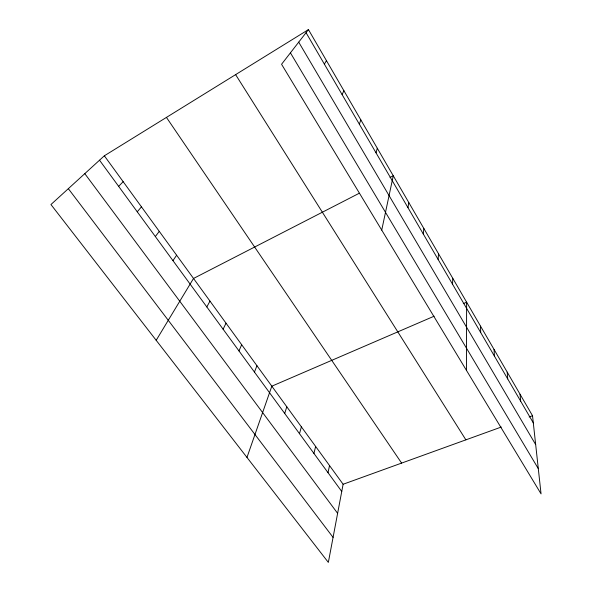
<?xml version="1.0" encoding="UTF-8"?>
<svg xmlns="http://www.w3.org/2000/svg" width="592" height="592" viewBox="0 0 592 592"><rect width="100%" height="100%" fill="white"/><g stroke="black" fill="none" stroke-linecap="round" stroke-linejoin="round"><path stroke-width="0.89" d="M466.444 370.355L466.629 302.194L463.277 303.637M452.562 284.241L452.762 278.292M438.117 259.437L438.509 253.731M423.258 233.921L423.85 228.475M407.969 207.674L408.776 202.501M104.347 155.8L343.116 484.256L328.345 562.4L50.949 204.543L104.347 155.8L308.439 29.6L532.526 415.739L541.051 493.869L281.563 64.269L308.439 29.6M381.729 230.11L393.266 175.772L390.032 177.43M328.005 472.682L329.537 465.578M313.93 453.428L315.632 446.457M299.5 433.692L301.387 426.854M376.024 152.817L377.296 148.259M284.708 413.468L286.787 406.771M246.975 457.431L271.824 386.184L434.136 316.202M359.322 124.15L360.854 119.917M254.449 372.079L256.935 365.708M238.976 350.923L241.669 344.714M342.109 94.594L343.908 90.724M223.103 329.219L226.026 323.188M206.823 306.952L209.975 301.113M324.364 64.121L326.451 60.636M156.184 340.304L193.517 278.462L359.255 193.258M172.96 260.635L176.616 255.226M155.341 236.548L159.27 231.361M137.248 211.795L141.458 206.852M118.644 186.354L123.151 181.677M343.116 484.256L501.276 427.047M529.159 416.96L532.526 415.739M68.339 188.678L333.074 537.388M84.797 173.648L337.618 513.331M99.523 160.203L341.754 491.478M166.441 117.401L401.62 463.099M235.616 74.629L465.882 439.849M290.42 52.836L538.298 468.649M298.716 42.143L535.671 444.585M306.049 32.678L533.303 422.88M520.042 394.228L520.679 401.198M507.226 372.146L507.707 378.932M494.061 349.458L494.387 356.058M480.534 326.148L480.689 332.541"/></g></svg>
